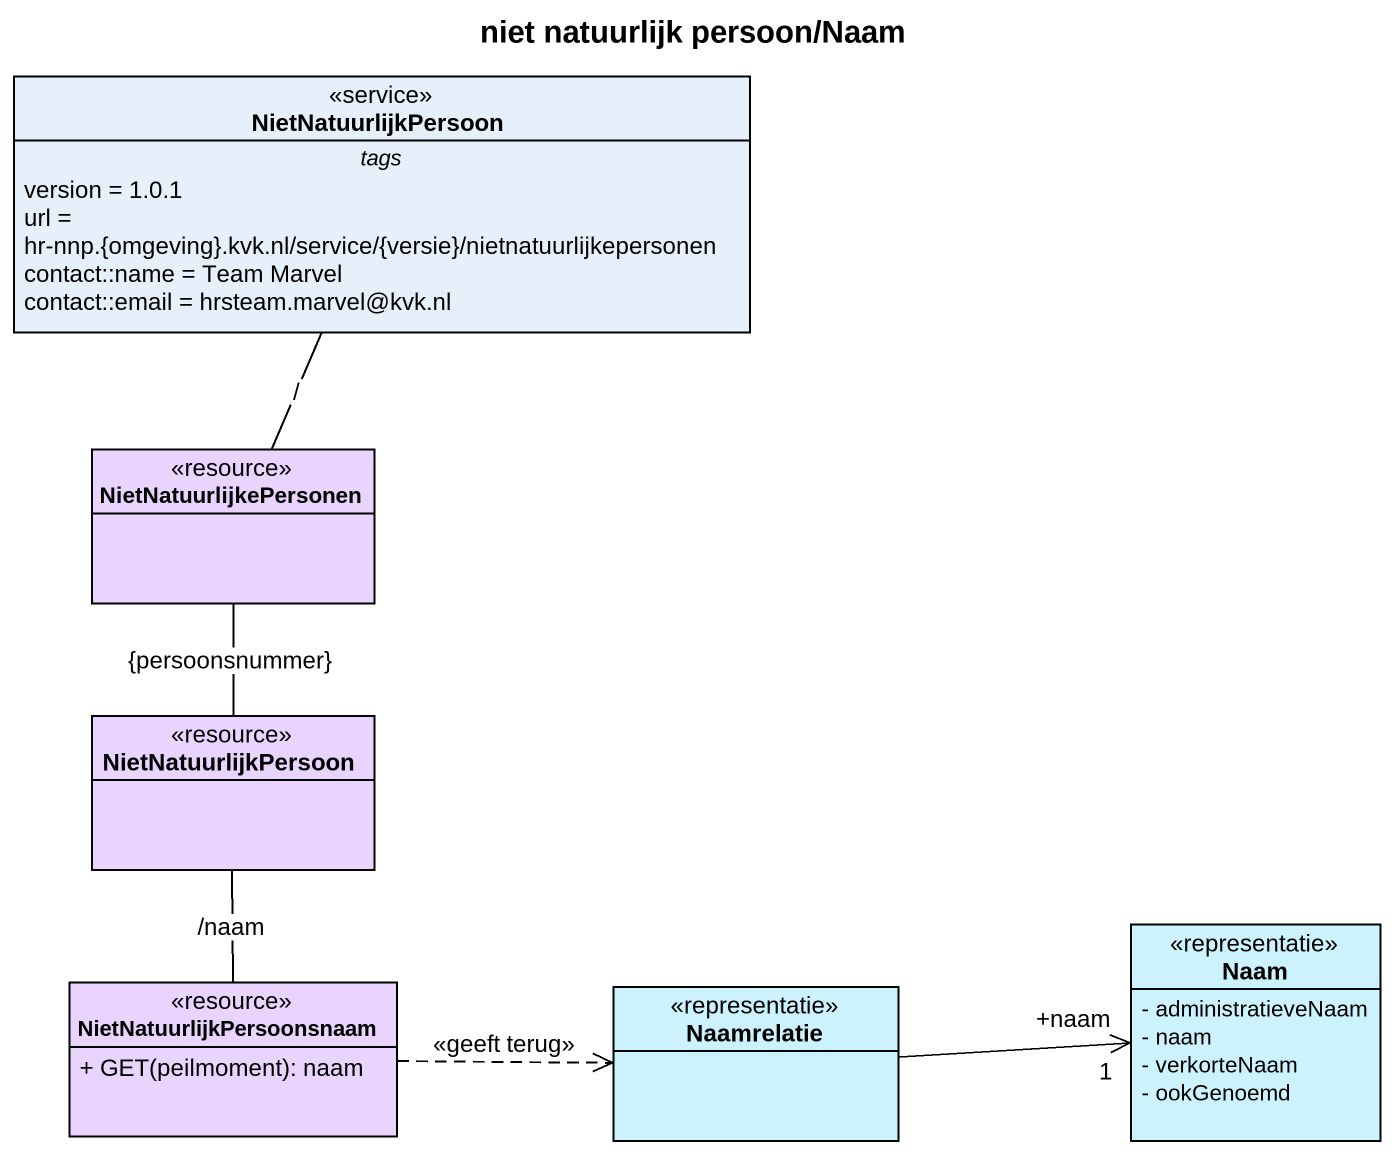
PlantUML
@startuml
title niet natuurlijk persoon/Naam
hide circle
hide empty members
skinparam classAttributeIconSize 0
class NietNatuurlijkPersoon <<service>> {
  -- tags --
  version = 1.0.1
  url = hr-nnp.{omgeving}.kvk.nl/service/{versie}/nietnatuurlijkepersonen
  contact::name = Team Marvel
  contact::email = hrsteam.marvel@kvk.nl
}
class NietNatuurlijkePersonen <<resource>> #E9D4FE
class "NietNatuurlijkPersoon" as NietNatuurlijkPersoon_2 <<resource>> #E9D4FE
class NietNatuurlijkPersoonsnaam <<resource>> #E9D4FE {
  + GET(peilmoment): naam
}
class Naamrelatie <<representatie>> #CCF2FE
class Naam <<representatie>> #CCF2FE {
  - administratieveNaam
  - naam
  - verkorteNaam
  - ookGenoemd
}
NietNatuurlijkPersoon -- NietNatuurlijkePersonen : /
NietNatuurlijkePersonen -- NietNatuurlijkPersoon_2 : {persoonsnummer}
NietNatuurlijkPersoon_2 -- NietNatuurlijkPersoonsnaam : /naam
NietNatuurlijkPersoonsnaam .right.> Naamrelatie : <<geeft terug>>
Naamrelatie -right-> "+naam\n1" Naam
@enduml
